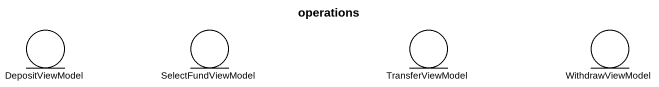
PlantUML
@startuml
title operations
entity DepositViewModel
entity SelectFundViewModel
entity TransferViewModel
entity WithdrawViewModel
@enduml
